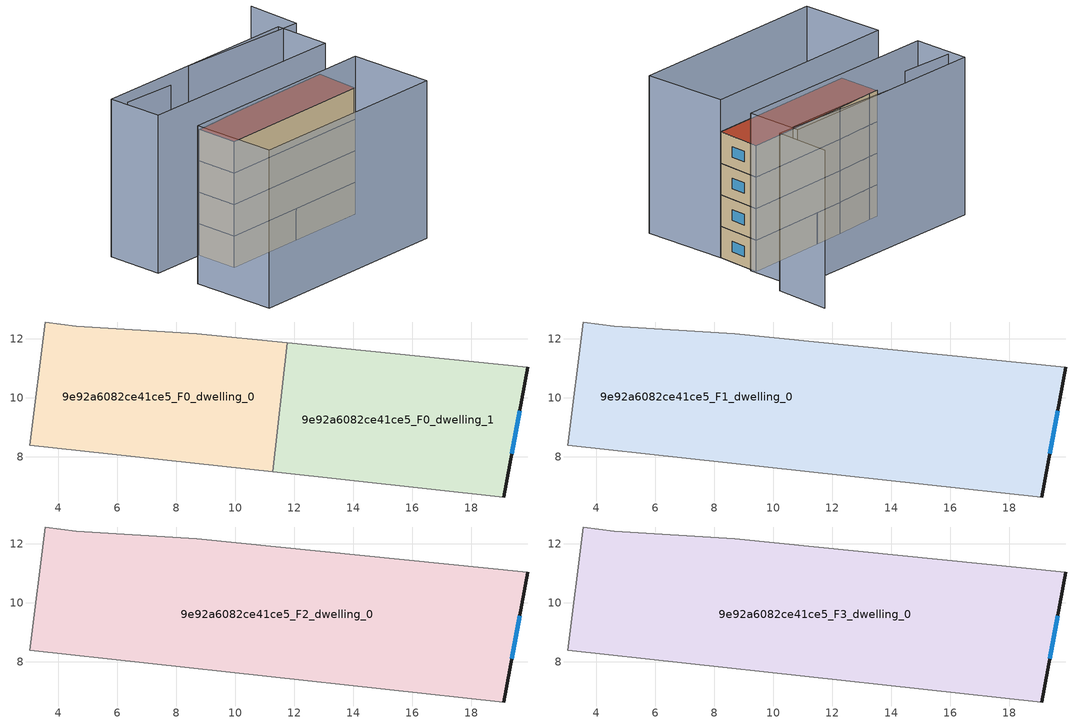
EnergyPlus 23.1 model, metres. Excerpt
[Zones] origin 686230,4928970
9e92a6082ce41ce5_F0_dwelling_0
 floor ground (EU_floor_Construction): 11.28,7.49 11.76,11.86 8.7,12.17 4.62,12.43 3.57,12.56 3.04,8.39 z0
 wall adiabatic (EU_wall_Construction): 11.28,7.49 3.04,8.39 3.57,12.56 4.62,12.43 8.7,12.17 11.76,11.86 z0:3
 wall to 9e92a6082ce41ce5_F0_dwelling_1 (EU_wall_Construction): 11.76,11.86 11.28,7.49 z0:3
9e92a6082ce41ce5_F0_dwelling_1
 floor ground (EU_floor_Construction): 19.09,6.64 19.91,11.03 11.76,11.86 11.28,7.49 z0
 wall outside (EU_wall_Construction): 19.91,11.03 19.09,6.64 z0:3
 wall adiabatic (EU_wall_Construction): 11.76,11.86 19.91,11.03 / 19.09,6.64 11.28,7.49 z0:3
 window (EU_Window_Construction): 19.64,9.56 19.36,8.1 z1:2
9e92a6082ce41ce5_F1_dwelling_0
 floor to 9e92a6082ce41ce5_F0_dwelling_0 (EU_floor_Construction): 11.28,7.49 11.76,11.86 8.7,12.17 4.62,12.43 3.57,12.56 3.04,8.39 z3
 floor to 9e92a6082ce41ce5_F0_dwelling_1 (EU_floor_Construction): 19.09,6.64 19.91,11.03 11.76,11.86 11.28,7.49 z3
 wall outside (EU_wall_Construction): 19.91,11.03 19.09,6.64 z3:6
 wall adiabatic (EU_wall_Construction): 19.09,6.64 3.04,8.39 3.57,12.56 4.62,12.43 8.7,12.17 19.91,11.03 z3:6
 window (EU_Window_Construction): 19.64,9.56 19.36,8.1 z4:5
9e92a6082ce41ce5_F2_dwelling_0
 floor to 9e92a6082ce41ce5_F1_dwelling_0 (EU_floor_Construction): 19.09,6.64 19.91,11.03 8.7,12.17 4.62,12.43 3.57,12.56 3.04,8.39 z6
 wall outside (EU_wall_Construction): 19.91,11.03 19.09,6.64 z6:9
 wall adiabatic (EU_wall_Construction): 19.09,6.64 3.04,8.39 3.57,12.56 4.62,12.43 8.7,12.17 19.91,11.03 z6:9
 window (EU_Window_Construction): 19.64,9.56 19.36,8.1 z7:8
9e92a6082ce41ce5_F3_dwelling_0
 floor to 9e92a6082ce41ce5_F2_dwelling_0 (EU_floor_Construction): 19.09,6.64 19.91,11.03 8.7,12.17 4.62,12.43 3.57,12.56 3.04,8.39 z9
 wall outside (EU_wall_Construction): 19.91,11.03 19.09,6.64 z9:12
 wall adiabatic (EU_wall_Construction): 19.09,6.64 3.04,8.39 3.57,12.56 4.62,12.43 8.7,12.17 19.91,11.03 z9:12
 window (EU_Window_Construction): 19.64,9.56 19.36,8.1 z10:11
 roof outside (EU_roof_Construction): 19.91,11.03 19.09,6.64 3.04,8.39 3.57,12.56 4.62,12.43 8.7,12.17 z12
shading: 23.17,20.63 22.26,15.17 / 22.26,15.17 8.99,17.39 / 4.53,16.2 -0.81,17.09 / -1.68,8.99 19.09,6.64 / 19.09,6.64 18.16,-1.64 / 18.16,-1.64 -2.62,0.71 / -2.62,0.71 -1.68,8.99 / -1.04,18.69 20.7,16.01 / 20.7,16.01 20.03,10.53 / 20.03,10.53 -1.72,13.2 / -1.72,13.2 -1.04,18.69 z0:15
[Building]
EU S2 Campaign: North Axis=0; Terrain=City; Solar Distribution=FullExterior
[Site:Location]
Bologna: Latitude=44.5; Longitude=11.25; Time Zone=1; Elevation=37
[SizingPeriod:WeatherFileDays]
AnnualSizingPeriod: Begin Month=1; Begin Day of Month=1; End Month=12; End Day of Month=31; Day of Week for Start Day=Monday; Use Weather File Daylight Saving Period=No; Use Weather File Rain and Snow Indicators=No
[MATERIAL]
EU_InternalMass_Material: Roughness=MediumRough; Thickness=0.1; Conductivity=1; Density=1800; Specific Heat=900; Thermal Absorptance=0.9; Solar Absorptance=0.7; Visible Absorptance=0.7
[MATERIAL:NOMASS] Roughness=MediumRough; Thermal Absorptance=0.9; Solar Absorptance=0.7; Visible Absorptance=0.7
Name | Thermal Resistance
EU_wall_NoMass | 0.937881
EU_roof_NoMass | 0.548572
EU_floor_NoMass | 0.71348
[WINDOWMATERIAL:SIMPLEGLAZINGSYSTEM]
EU_Window_SimpleGlazing: UFactor=4.25633; Solar Heat Gain Coefficient=0.85; Visible Transmittance=0.85
[CONSTRUCTION]
EU_wall_Construction: EU_wall_NoMass
EU_roof_Construction: EU_roof_NoMass
EU_floor_Construction: EU_floor_NoMass
EU_InternalMass_Construction: EU_InternalMass_Material
EU_Window_Construction: EU_Window_SimpleGlazing
[ZONE] Type=1; Multiplier=1; Ceiling Height=autocalculate; Floor Area=autocalculate; Part of Total Floor Area=Yes
Name | Volume
9e92a6082ce41ce5_F0_dwelling_0 | 106.498
9e92a6082ce41ce5_F1_dwelling_0 | 212.977
9e92a6082ce41ce5_F2_dwelling_0; 9e92a6082ce41ce5_F3_dwelling_0 | 212.983
9e92a6082ce41ce5_F0_dwelling_1 | 106.488
[INTERNALMASS] Construction=EU_InternalMass_Construction
Name | Zone or ZoneList | Surface Area
9e92a6082ce41ce5_F0_dwelling_0_EU_InternalMass | 9e92a6082ce41ce5_F0_dwelling_0 | 35.4989
9e92a6082ce41ce5_F0_dwelling_1_EU_InternalMass | 9e92a6082ce41ce5_F0_dwelling_1 | 35.4961
9e92a6082ce41ce5_F1_dwelling_0_EU_InternalMass | 9e92a6082ce41ce5_F1_dwelling_0 | 70.9947
9e92a6082ce41ce5_F2_dwelling_0_EU_InternalMass | 9e92a6082ce41ce5_F2_dwelling_0 | 70.9947
9e92a6082ce41ce5_F3_dwelling_0_EU_InternalMass | 9e92a6082ce41ce5_F3_dwelling_0 | 70.9947
[OTHEREQUIPMENT] Fuel Type=Electricity; Design Level Calculation Method=Watts/Area; Power per Zone Floor Area=1; Fraction Latent=0; Fraction Radiant=0; Fraction Lost=0; Carbon Dioxide Generation Rate=0; EndUse Subcategory=EU_Step8_InternalGains
Name | Zone or ZoneList or Space or SpaceList | Schedule
EU_Step8_InternalGain_9e92a6082ce41ce5_F0_dwelling_0_f000 | 9e92a6082ce41ce5_F0_dwelling_0 | EU_Step8_GainSchedule_9e92a6082ce41ce5_F0_dwelling_0_f000
EU_Step8_InternalGain_9e92a6082ce41ce5_F0_dwelling_1_f000 | 9e92a6082ce41ce5_F0_dwelling_1 | EU_Step8_GainSchedule_9e92a6082ce41ce5_F0_dwelling_1_f000
EU_Step8_InternalGain_9e92a6082ce41ce5_F1_dwelling_0_f000 | 9e92a6082ce41ce5_F1_dwelling_0 | EU_Step8_GainSchedule_9e92a6082ce41ce5_F1_dwelling_0_f000
EU_Step8_InternalGain_9e92a6082ce41ce5_F2_dwelling_0_f000 | 9e92a6082ce41ce5_F2_dwelling_0 | EU_Step8_GainSchedule_9e92a6082ce41ce5_F2_dwelling_0_f000
EU_Step8_InternalGain_9e92a6082ce41ce5_F3_dwelling_0_f000 | 9e92a6082ce41ce5_F3_dwelling_0 | EU_Step8_GainSchedule_9e92a6082ce41ce5_F3_dwelling_0_f000
[ZONEVENTILATION:DESIGNFLOWRATE] Schedule=EU_AlwaysOn; Design Flow Rate Calculation Method=AirChanges/Hour; Air Changes per Hour=0.687892; Ventilation Type=Natural; Fan Pressure Rise=0; Fan Total Efficiency=1; Constant Term Coefficient=1; Temperature Term Coefficient=0; Velocity Term Coefficient=0; Velocity Squared Term Coefficient=0; Minimum Indoor Temperature=-100; Maximum Indoor Temperature=100; Delta Temperature=-100; Minimum Outdoor Temperature=-100; Maximum Outdoor Temperature=100; Maximum Wind Speed=40
Name | Zone or ZoneList or Space or SpaceList
EU_ConstantAir_9e92a6082ce41ce5_F0_dwelling_0 | 9e92a6082ce41ce5_F0_dwelling_0
EU_ConstantAir_9e92a6082ce41ce5_F0_dwelling_1 | 9e92a6082ce41ce5_F0_dwelling_1
EU_ConstantAir_9e92a6082ce41ce5_F1_dwelling_0 | 9e92a6082ce41ce5_F1_dwelling_0
EU_ConstantAir_9e92a6082ce41ce5_F2_dwelling_0 | 9e92a6082ce41ce5_F2_dwelling_0
EU_ConstantAir_9e92a6082ce41ce5_F3_dwelling_0 | 9e92a6082ce41ce5_F3_dwelling_0
[HVACTEMPLATE:THERMOSTAT] Constant Heating Setpoint=20; Constant Cooling Setpoint=50
EU_HeatOnly_9e92a6082ce41ce5_F0_dwelling_0; EU_HeatOnly_9e92a6082ce41ce5_F0_dwelling_1; EU_HeatOnly_9e92a6082ce41ce5_F1_dwelling_0; EU_HeatOnly_9e92a6082ce41ce5_F2_dwelling_0; EU_HeatOnly_9e92a6082ce41ce5_F3_dwelling_0
[HVACTEMPLATE:ZONE:IDEALLOADSAIRSYSTEM] System Availability Schedule=EU_AlwaysOn; Maximum Heating Supply Air Temperature=50; Minimum Cooling Supply Air Temperature=13; Maximum Heating Supply Air Humidity Ratio=0.0156; Minimum Cooling Supply Air Humidity Ratio=0.0077; Heating Limit=NoLimit; Cooling Limit=NoLimit; Heating Availability Schedule=EU_AlwaysOn; Cooling Availability Schedule=EU_CoolingOff; Dehumidification Control Type=ConstantSensibleHeatRatio; Cooling Sensible Heat Ratio=0.7; Dehumidification Setpoint=60; Humidification Control Type=None; Humidification Setpoint=30; Outdoor Air Method=None; Outdoor Air Flow Rate per Person=0.00944; Outdoor Air Flow Rate per Zone Floor Area=0; Outdoor Air Flow Rate per Zone=0; Demand Controlled Ventilation Type=None; Outdoor Air Economizer Type=NoEconomizer; Heat Recovery Type=None; Sensible Heat Recovery Effectiveness=0.7; Latent Heat Recovery Effectiveness=0.65
Name | Template Thermostat
9e92a6082ce41ce5_F0_dwelling_0 | EU_HeatOnly_9e92a6082ce41ce5_F0_dwelling_0
9e92a6082ce41ce5_F0_dwelling_1 | EU_HeatOnly_9e92a6082ce41ce5_F0_dwelling_1
9e92a6082ce41ce5_F1_dwelling_0 | EU_HeatOnly_9e92a6082ce41ce5_F1_dwelling_0
9e92a6082ce41ce5_F2_dwelling_0 | EU_HeatOnly_9e92a6082ce41ce5_F2_dwelling_0
9e92a6082ce41ce5_F3_dwelling_0 | EU_HeatOnly_9e92a6082ce41ce5_F3_dwelling_0
[SIZING:ZONE] Zone Cooling Design Supply Air Temperature Input Method=SupplyAirTemperature; Zone Cooling Design Supply Air Temperature=13; Zone Heating Design Supply Air Temperature Input Method=SupplyAirTemperature; Zone Heating Design Supply Air Temperature=50; Zone Cooling Design Supply Air Humidity Ratio=0.008; Zone Heating Design Supply Air Humidity Ratio=0.008; Cooling Design Air Flow Method=DesignDay; Cooling Design Air Flow Rate=0; Cooling Minimum Air Flow per Zone Floor Area=0.000762; Cooling Minimum Air Flow=0; Cooling Minimum Air Flow Fraction=0.2; Heating Design Air Flow Method=DesignDay; Heating Design Air Flow Rate=0; Heating Maximum Air Flow per Zone Floor Area=0.002032; Heating Maximum Air Flow=0.141576; Heating Maximum Air Flow Fraction=0.3; Account for Dedicated Outdoor Air System=No; Dedicated Outdoor Air System Control Strategy=NeutralSupplyAir; Dedicated Outdoor Air Low Setpoint Temperature for Design=autosize; Dedicated Outdoor Air High Setpoint Temperature for Design=autosize; Zone Load Sizing Method=Sensible Load Only No Latent Load; Zone Latent Cooling Design Supply Air Humidity Ratio Input Method=HumidityRatioDifference; Zone Cooling Design Supply Air Humidity Ratio Difference=0.005; Zone Latent Heating Design Supply Air Humidity Ratio Input Method=HumidityRatioDifference; Zone Humidification Design Supply Air Humidity Ratio Difference=0.005
9e92a6082ce41ce5_F0_dwelling_0; 9e92a6082ce41ce5_F0_dwelling_1; 9e92a6082ce41ce5_F1_dwelling_0; 9e92a6082ce41ce5_F2_dwelling_0; 9e92a6082ce41ce5_F3_dwelling_0
[SCHEDULE:CONSTANT]
Name | Hourly Value
EU_AlwaysOn | 1
EU_CoolingOff | 0
[SCHEDULE:FILE] Column Number=1; Rows to Skip at Top=0; Number of Hours of Data=8760; Column Separator=Comma; Interpolate to Timestep=No; Minutes per Item=60; Adjust Schedule for Daylight Savings=Yes
Name | File
EU_Step8_GainSchedule_9e92a6082ce41ce5_F0_dwelling_0_f000 | ../../schedules/9e92a6082ce41ce5/9e92a6082ce41ce5_F0_dwelling_0_f000_gain.csv
EU_Step8_GainSchedule_9e92a6082ce41ce5_F0_dwelling_1_f000 | ../../schedules/9e92a6082ce41ce5/9e92a6082ce41ce5_F0_dwelling_1_f000_gain.csv
EU_Step8_GainSchedule_9e92a6082ce41ce5_F1_dwelling_0_f000 | ../../schedules/9e92a6082ce41ce5/9e92a6082ce41ce5_F1_dwelling_0_f000_gain.csv
EU_Step8_GainSchedule_9e92a6082ce41ce5_F2_dwelling_0_f000 | ../../schedules/9e92a6082ce41ce5/9e92a6082ce41ce5_F2_dwelling_0_f000_gain.csv
EU_Step8_GainSchedule_9e92a6082ce41ce5_F3_dwelling_0_f000 | ../../schedules/9e92a6082ce41ce5/9e92a6082ce41ce5_F3_dwelling_0_f000_gain.csv
